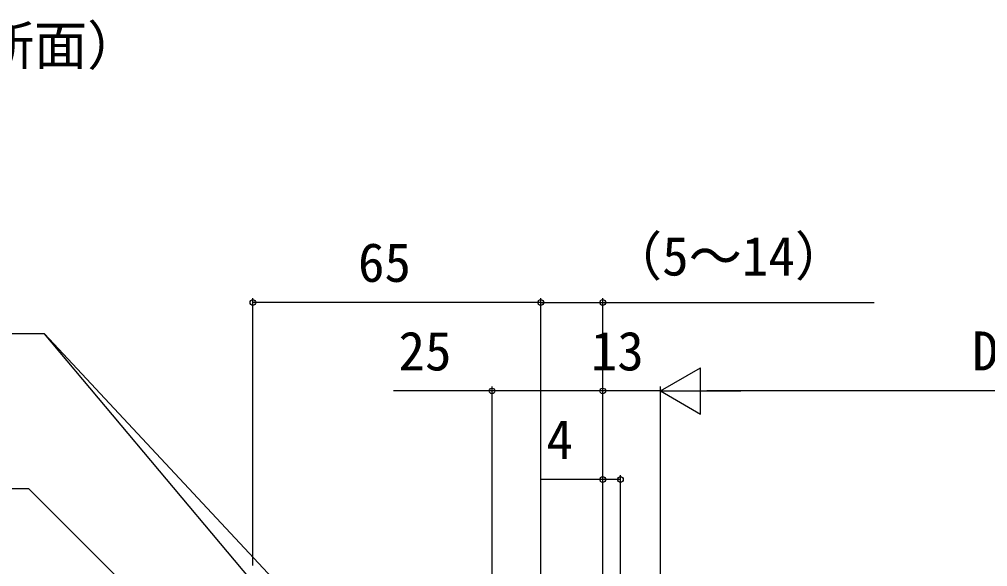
# Model space of a CAD drawing. Units: millimetres, scale not verified. Extents: x -525 to 525, y -783 to 779.
# Drawn here: x -317.7 to -99.1, y -276.7 to -153.1 of the extents above; entities that cross this region are included whole.
import ezdxf
from ezdxf.enums import TextEntityAlignment as Align

# ---------------------------------------------------------------- set-up
doc = ezdxf.new("R2010")
doc.units = ezdxf.units.MM
doc.header["$LTSCALE"] = 4
doc.layers.add('0-1_USER1', color=3, linetype='Continuous')
doc.layers.add('0-7_YKK_D', color=6, linetype='Continuous')
doc.styles.add('ＭＳ ゴシック', font='')
doc.styles.get('ＭＳ ゴシック').set_extended_font_data('MS Gothic')

msp = doc.modelspace()

# ---------------------------------------------------------------- linework, layer by layer
at = {"layer": '0-7_YKK_D'}
for p, q in [((-265, -276.499), (-265, -216.075)), ((-200, -294.298), (-200, -216.075)), ((-200, -294.298), (-200, -216.075)), ((-186, -305.798), (-186, -216.075)), ((-200, -217.075), (-265, -217.075)), ((-173, -237.075), (-163.907, -231.825)), ((-163.907, -242.325), (-163.907, -231.825)), ((-211, -306.798), (-211, -236.075)), ((-186, -305.798), (-186, -236.075)), ((-186, -305.798), (-186, -236.075)), ((-173, -307.698), (-173, -236.075)), ((-173, -307.698), (-173, -236.075)), ((-173, -237.075), (-186, -237.075)), ((-173, -237.075), (-163.907, -242.325)), ((-173, -237.075), (-154.813, -237.075)), ((-17.5, -237.075), (-162.5, -237.075)), ((-186, -305.798), (-186, -256.075)), ((-182, -306.298), (-182, -256.075))]:
    msp.add_line(p, q, dxfattribs=at)
for points in [[(-200, -217.075), (-186, -217.075), (-124.7, -217.075)], [(-213.981, -340.996), (-215.62, -339.043), (-312.016, -224.162), (-396.05, -224.162)], [(-220.013, -322.824), (-221.752, -320.959), (-312.016, -224.162), (-396.05, -224.162)], [(-186, -237.075), (-211, -237.075), (-233.232, -237.075)], [(-182, -257.075), (-186, -257.075), (-200.118, -257.075)], [(-222.396, -352.317), (-224.199, -350.514), (-315.569, -259.144), (-390.228, -259.144)]]:
    msp.add_lwpolyline(points, dxfattribs=at)
for centre in [(-265, -217.075), (-200, -217.075), (-200, -217.075), (-186, -217.075), (-211, -237.075), (-186, -237.075), (-186, -237.075), (-186, -257.075), (-182, -257.075)]:
    msp.add_circle(centre, 0.637, dxfattribs=at)

# ---------------------------------------------------------------- texts
at = {"layer": '0-1_USER1', "style": 'ＭＳ ゴシック'}
msp.add_text('●親子枠 D2仕様 （C－C’断面）', height=8.798, dxfattribs=at).set_placement((-461.636, -166.05), align=Align.BOTTOM_LEFT)
at = {"layer": '0-7_YKK_D', "style": 'ＭＳ ゴシック'}
for s, p in [('（5～14）', (-184.586, -213.643)), ('65', (-241.261, -215.075)), ('25', (-232.118, -235.075)), ('13', (-188.705, -235.075)), ('DW', (-102.648, -235.075)), ('4', (-198.732, -255.075))]:
    msp.add_text(s, height=8.798, dxfattribs=at).set_placement(p, align=Align.BOTTOM_LEFT)

doc.saveas('drawing.dxf')
